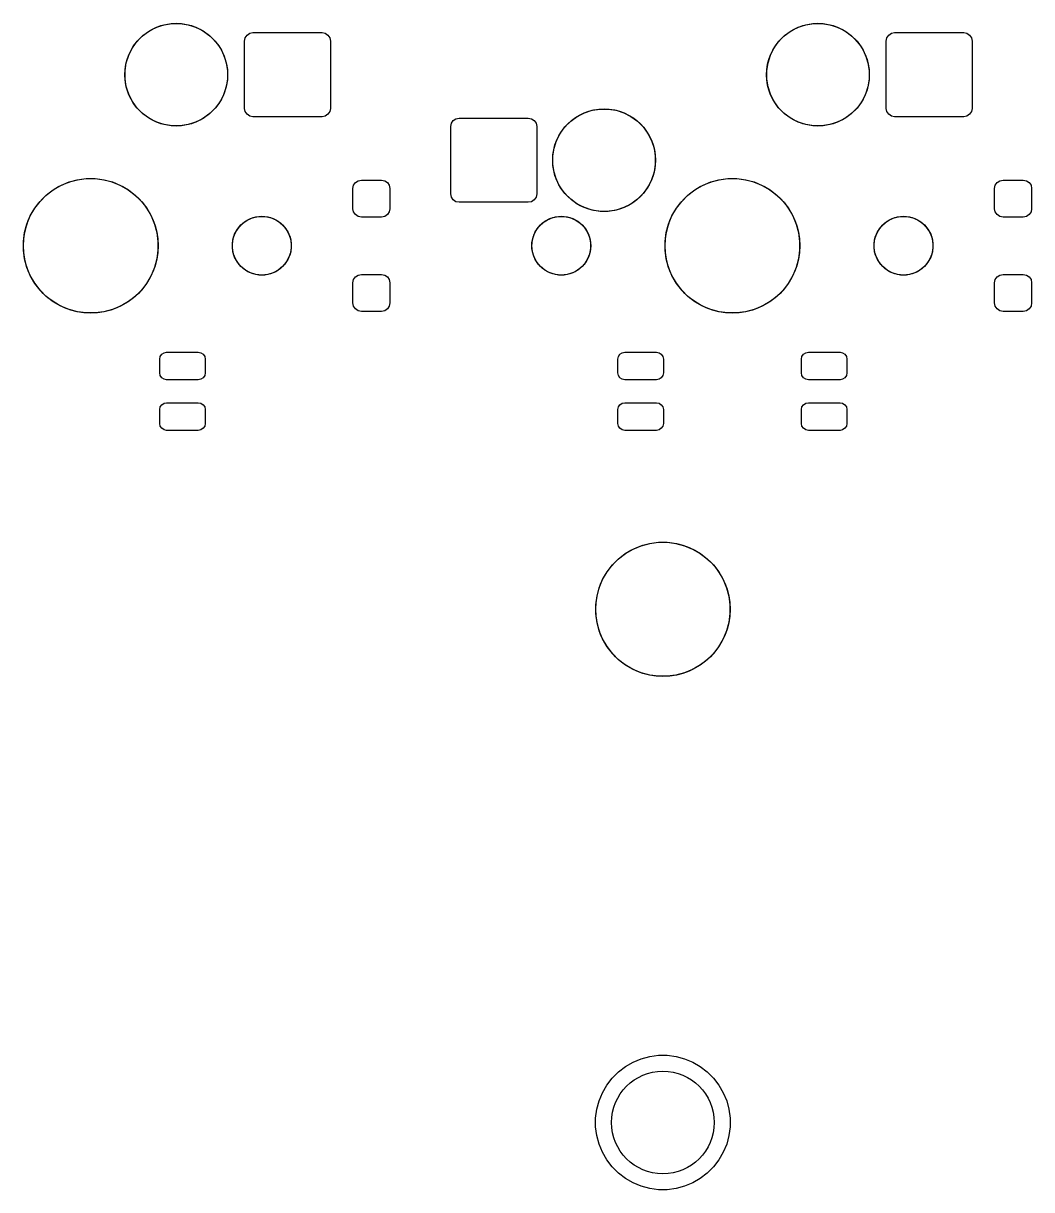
# Model space of a CAD drawing. Header units: millimetres. Extents: x 21 to 415, y -164 to -17.
# Drawn here: x 184.25 to 214.19, y -164.26 to -129.63 of the extents above; entities that cross this region are included whole.
import ezdxf

# ---------------------------------------------------------------- set-up
doc = ezdxf.new("R2010")
doc.units = ezdxf.units.MM
doc.layers.add('B.Mask', color=4, linetype='CONTINUOUS', true_color=0x02ffee)

msp = doc.modelspace()

# ---------------------------------------------------------------- linework, layer by layer
at = {"layer": 'B.Mask', "linetype": 'CONTINUOUS'}
for p, q in [((187.801467, -129.992256), (187.995065, -129.851599)), ((187.995065, -129.851599), (188.208283, -129.742959)), ((188.208283, -129.742959), (188.435871, -129.669011)), ((188.435871, -129.669011), (188.672225, -129.631576)), ((188.672225, -129.631576), (188.911525, -129.631576)), ((188.911525, -129.631576), (189.147879, -129.669011)), ((189.147879, -129.669011), (189.375467, -129.742959)), ((189.375467, -129.742959), (189.588685, -129.851599)), ((189.588685, -129.851599), (189.782283, -129.992256)), ((206.851467, -129.992256), (207.045065, -129.851599)), ((207.045065, -129.851599), (207.258283, -129.742959)), ((207.258283, -129.742959), (207.485871, -129.669011)), ((207.485871, -129.669011), (207.722225, -129.631576)), ((207.722225, -129.631576), (207.961525, -129.631576)), ((207.961525, -129.631576), (208.197879, -129.669011)), ((208.197879, -129.669011), (208.425467, -129.742959)), ((208.425467, -129.742959), (208.638685, -129.851599)), ((208.638685, -129.851599), (208.832283, -129.992256)), ((187.491599, -130.355065), (187.632256, -130.161467)), ((187.632256, -130.161467), (187.801467, -129.992256)), ((189.782283, -129.992256), (189.951494, -130.161467)), ((189.951494, -130.161467), (190.092151, -130.355065)), ((190.818875, -130.151875), (190.837905, -130.056204)), ((190.818875, -132.151875), (190.818875, -130.151875)), ((190.837905, -130.056204), (190.892098, -129.975098)), ((190.892098, -129.975098), (190.973204, -129.920905)), ((190.973204, -129.920905), (191.068875, -129.901875)), ((191.068875, -129.901875), (193.118875, -129.901875)), ((193.118875, -129.901875), (193.214546, -129.920905)), ((193.214546, -129.920905), (193.295652, -129.975098)), ((193.295652, -129.975098), (193.349845, -130.056204)), ((193.349845, -130.056204), (193.368875, -130.151875)), ((193.368875, -130.151875), (193.368875, -132.151875)), ((206.541599, -130.355065), (206.682256, -130.161467)), ((206.682256, -130.161467), (206.851467, -129.992256)), ((208.832283, -129.992256), (209.001494, -130.161467)), ((209.001494, -130.161467), (209.142151, -130.355065)), ((209.868875, -130.151875), (209.887905, -130.056204)), ((209.868875, -132.151875), (209.868875, -130.151875)), ((209.887905, -130.056204), (209.942098, -129.975098)), ((209.942098, -129.975098), (210.023204, -129.920905)), ((210.023204, -129.920905), (210.118875, -129.901875)), ((210.118875, -129.901875), (212.168875, -129.901875)), ((212.168875, -129.901875), (212.264546, -129.920905)), ((212.264546, -129.920905), (212.345652, -129.975098)), ((212.345652, -129.975098), (212.399845, -130.056204)), ((212.399845, -130.056204), (212.418875, -130.151875)), ((212.418875, -130.151875), (212.418875, -132.151875)), ((187.309011, -130.795871), (187.382959, -130.568283)), ((187.382959, -130.568283), (187.491599, -130.355065)), ((190.092151, -130.355065), (190.200791, -130.568283)), ((190.200791, -130.568283), (190.274739, -130.795871)), ((206.359011, -130.795871), (206.432959, -130.568283)), ((206.432959, -130.568283), (206.541599, -130.355065)), ((209.142151, -130.355065), (209.250791, -130.568283)), ((209.250791, -130.568283), (209.324739, -130.795871)), ((187.271576, -131.032225), (187.309011, -130.795871)), ((190.274739, -130.795871), (190.312174, -131.032225)), ((206.321576, -131.032225), (206.359011, -130.795871)), ((209.324739, -130.795871), (209.362174, -131.032225)), ((187.271576, -131.271525), (187.271576, -131.032225)), ((190.312174, -131.032225), (190.312174, -131.271525)), ((206.321576, -131.271525), (206.321576, -131.032225)), ((209.362174, -131.032225), (209.362174, -131.271525)), ((187.309011, -131.507879), (187.271576, -131.271525)), ((187.382959, -131.735467), (187.309011, -131.507879)), ((190.274739, -131.507879), (190.200791, -131.735467)), ((190.312174, -131.271525), (190.274739, -131.507879)), ((206.359011, -131.507879), (206.321576, -131.271525)), ((206.432959, -131.735467), (206.359011, -131.507879)), ((209.324739, -131.507879), (209.250791, -131.735467)), ((209.362174, -131.271525), (209.324739, -131.507879)), ((187.491599, -131.948685), (187.382959, -131.735467)), ((187.632256, -132.142283), (187.491599, -131.948685)), ((190.092151, -131.948685), (189.951494, -132.142283)), ((190.200791, -131.735467), (190.092151, -131.948685)), ((206.541599, -131.948685), (206.432959, -131.735467)), ((206.682256, -132.142283), (206.541599, -131.948685)), ((209.142151, -131.948685), (209.001494, -132.142283)), ((209.250791, -131.735467), (209.142151, -131.948685)), ((187.801467, -132.311494), (187.632256, -132.142283)), ((189.951494, -132.142283), (189.782283, -132.311494)), ((190.837905, -132.247546), (190.818875, -132.151875)), ((190.892098, -132.328652), (190.837905, -132.247546)), ((193.349845, -132.247546), (193.295652, -132.328652)), ((193.368875, -132.151875), (193.349845, -132.247546)), ((200.695065, -132.391599), (200.908283, -132.282959)), ((200.908283, -132.282959), (201.135871, -132.209011)), ((201.135871, -132.209011), (201.372225, -132.171576)), ((201.372225, -132.171576), (201.611525, -132.171576)), ((201.611525, -132.171576), (201.847879, -132.209011)), ((201.847879, -132.209011), (202.075467, -132.282959)), ((202.075467, -132.282959), (202.288685, -132.391599)), ((206.851467, -132.311494), (206.682256, -132.142283)), ((209.001494, -132.142283), (208.832283, -132.311494)), ((209.887905, -132.247546), (209.868875, -132.151875)), ((209.942098, -132.328652), (209.887905, -132.247546)), ((212.399845, -132.247546), (212.345652, -132.328652)), ((212.418875, -132.151875), (212.399845, -132.247546)), ((187.995065, -132.452151), (187.801467, -132.311494)), ((188.208283, -132.560791), (187.995065, -132.452151)), ((188.435871, -132.634739), (188.208283, -132.560791)), ((188.672225, -132.672174), (188.435871, -132.634739)), ((189.147879, -132.634739), (188.911525, -132.672174)), ((189.375467, -132.560791), (189.147879, -132.634739)), ((189.588685, -132.452151), (189.375467, -132.560791)), ((189.782283, -132.311494), (189.588685, -132.452151)), ((190.973204, -132.382845), (190.892098, -132.328652)), ((191.068875, -132.401875), (190.973204, -132.382845)), ((193.118875, -132.401875), (191.068875, -132.401875)), ((193.214546, -132.382845), (193.118875, -132.401875)), ((193.295652, -132.328652), (193.214546, -132.382845)), ((196.941875, -132.691875), (196.960905, -132.596204)), ((196.960905, -132.596204), (197.015098, -132.515098)), ((197.015098, -132.515098), (197.096204, -132.460905)), ((197.096204, -132.460905), (197.191875, -132.441875)), ((197.191875, -132.441875), (199.241875, -132.441875)), ((199.241875, -132.441875), (199.337546, -132.460905)), ((199.337546, -132.460905), (199.418652, -132.515098)), ((199.418652, -132.515098), (199.472845, -132.596204)), ((199.472845, -132.596204), (199.491875, -132.691875)), ((200.332256, -132.701467), (200.501467, -132.532256)), ((200.501467, -132.532256), (200.695065, -132.391599)), ((202.288685, -132.391599), (202.482283, -132.532256)), ((202.482283, -132.532256), (202.651494, -132.701467)), ((207.045065, -132.452151), (206.851467, -132.311494)), ((207.258283, -132.560791), (207.045065, -132.452151)), ((207.485871, -132.634739), (207.258283, -132.560791)), ((207.722225, -132.672174), (207.485871, -132.634739)), ((208.197879, -132.634739), (207.961525, -132.672174)), ((208.425467, -132.560791), (208.197879, -132.634739)), ((208.638685, -132.452151), (208.425467, -132.560791)), ((208.832283, -132.311494), (208.638685, -132.452151)), ((210.023204, -132.382845), (209.942098, -132.328652)), ((210.118875, -132.401875), (210.023204, -132.382845)), ((212.168875, -132.401875), (210.118875, -132.401875)), ((212.264546, -132.382845), (212.168875, -132.401875)), ((212.345652, -132.328652), (212.264546, -132.382845)), ((188.911525, -132.672174), (188.672225, -132.672174)), ((196.941875, -134.691875), (196.941875, -132.691875)), ((199.491875, -132.691875), (199.491875, -134.691875)), ((200.082959, -133.108283), (200.191599, -132.895065)), ((200.191599, -132.895065), (200.332256, -132.701467)), ((202.651494, -132.701467), (202.792151, -132.895065)), ((202.792151, -132.895065), (202.900791, -133.108283)), ((207.961525, -132.672174), (207.722225, -132.672174)), ((199.971576, -133.572225), (200.009011, -133.335871)), ((200.009011, -133.335871), (200.082959, -133.108283)), ((202.900791, -133.108283), (202.974739, -133.335871)), ((202.974739, -133.335871), (203.012174, -133.572225)), ((199.971576, -133.811525), (199.971576, -133.572225)), ((203.012174, -133.572225), (203.012174, -133.811525)), ((200.009011, -134.047879), (199.971576, -133.811525)), ((203.012174, -133.811525), (202.974739, -134.047879)), ((185.367298, -134.43813), (185.608996, -134.338015)), ((185.608996, -134.338015), (185.861694, -134.270304)), ((185.861694, -134.270304), (186.121069, -134.236157)), ((186.121069, -134.236157), (186.382681, -134.236157)), ((186.382681, -134.236157), (186.642056, -134.270304)), ((186.642056, -134.270304), (186.894754, -134.338015)), ((186.894754, -134.338015), (187.136452, -134.43813)), ((194.05528, -134.436204), (194.109473, -134.355098)), ((194.109473, -134.355098), (194.190579, -134.300905)), ((194.190579, -134.300905), (194.28625, -134.281875)), ((194.28625, -134.281875), (194.88625, -134.281875)), ((194.88625, -134.281875), (194.981921, -134.300905)), ((194.981921, -134.300905), (195.063027, -134.355098)), ((195.063027, -134.355098), (195.11722, -134.436204)), ((200.082959, -134.275467), (200.009011, -134.047879)), ((200.191599, -134.488685), (200.082959, -134.275467)), ((202.900791, -134.275467), (202.792151, -134.488685)), ((202.974739, -134.047879), (202.900791, -134.275467)), ((204.417298, -134.43813), (204.658996, -134.338015)), ((204.658996, -134.338015), (204.911694, -134.270304)), ((204.911694, -134.270304), (205.171069, -134.236157)), ((205.171069, -134.236157), (205.432681, -134.236157)), ((205.432681, -134.236157), (205.692056, -134.270304)), ((205.692056, -134.270304), (205.944754, -134.338015)), ((205.944754, -134.338015), (206.186452, -134.43813)), ((213.10528, -134.436204), (213.159473, -134.355098)), ((213.159473, -134.355098), (213.240579, -134.300905)), ((213.240579, -134.300905), (213.33625, -134.281875)), ((213.33625, -134.281875), (213.93625, -134.281875)), ((213.93625, -134.281875), (214.031921, -134.300905)), ((214.031921, -134.300905), (214.113027, -134.355098)), ((214.113027, -134.355098), (214.16722, -134.436204)), ((184.748195, -134.913183), (184.933183, -134.728195)), ((184.933183, -134.728195), (185.140735, -134.568936)), ((185.140735, -134.568936), (185.367298, -134.43813)), ((187.136452, -134.43813), (187.363015, -134.568936)), ((187.363015, -134.568936), (187.570567, -134.728195)), ((187.570567, -134.728195), (187.755555, -134.913183)), ((194.03625, -134.531875), (194.05528, -134.436204)), ((194.03625, -135.131875), (194.03625, -134.531875)), ((195.11722, -134.436204), (195.13625, -134.531875)), ((195.13625, -134.531875), (195.13625, -135.131875)), ((196.960905, -134.787546), (196.941875, -134.691875)), ((199.491875, -134.691875), (199.472845, -134.787546)), ((200.332256, -134.682283), (200.191599, -134.488685)), ((200.501467, -134.851494), (200.332256, -134.682283)), ((202.651494, -134.682283), (202.482283, -134.851494)), ((202.792151, -134.488685), (202.651494, -134.682283)), ((203.798195, -134.913183), (203.983183, -134.728195)), ((203.983183, -134.728195), (204.190735, -134.568936)), ((204.190735, -134.568936), (204.417298, -134.43813)), ((206.186452, -134.43813), (206.413015, -134.568936)), ((206.413015, -134.568936), (206.620567, -134.728195)), ((206.620567, -134.728195), (206.805555, -134.913183)), ((213.08625, -134.531875), (213.10528, -134.436204)), ((213.08625, -135.131875), (213.08625, -134.531875)), ((214.16722, -134.436204), (214.18625, -134.531875)), ((214.18625, -134.531875), (214.18625, -135.131875)), ((184.588936, -135.120735), (184.748195, -134.913183)), ((187.755555, -134.913183), (187.914814, -135.120735)), ((197.015098, -134.868652), (196.960905, -134.787546)), ((197.096204, -134.922845), (197.015098, -134.868652)), ((197.191875, -134.941875), (197.096204, -134.922845)), ((199.241875, -134.941875), (197.191875, -134.941875)), ((199.337546, -134.922845), (199.241875, -134.941875)), ((199.418652, -134.868652), (199.337546, -134.922845)), ((199.472845, -134.787546), (199.418652, -134.868652)), ((200.695065, -134.992151), (200.501467, -134.851494)), ((200.908283, -135.100791), (200.695065, -134.992151)), ((202.288685, -134.992151), (202.075467, -135.100791)), ((202.482283, -134.851494), (202.288685, -134.992151)), ((203.638936, -135.120735), (203.798195, -134.913183)), ((206.805555, -134.913183), (206.964814, -135.120735)), ((184.358015, -135.588996), (184.45813, -135.347298)), ((184.45813, -135.347298), (184.588936, -135.120735)), ((187.914814, -135.120735), (188.04562, -135.347298)), ((188.04562, -135.347298), (188.145735, -135.588996)), ((190.919403, -135.460194), (191.077876, -135.394552)), ((191.077876, -135.394552), (191.24611, -135.361088)), ((191.24611, -135.361088), (191.41764, -135.361088)), ((191.41764, -135.361088), (191.585874, -135.394552)), ((191.585874, -135.394552), (191.744347, -135.460194)), ((194.05528, -135.227546), (194.03625, -135.131875)), ((194.109473, -135.308652), (194.05528, -135.227546)), ((194.190579, -135.362845), (194.109473, -135.308652)), ((194.28625, -135.381875), (194.190579, -135.362845)), ((194.88625, -135.381875), (194.28625, -135.381875)), ((194.981921, -135.362845), (194.88625, -135.381875)), ((195.063027, -135.308652), (194.981921, -135.362845)), ((195.11722, -135.227546), (195.063027, -135.308652)), ((195.13625, -135.131875), (195.11722, -135.227546)), ((199.809403, -135.460194), (199.967876, -135.394552)), ((199.967876, -135.394552), (200.13611, -135.361088)), ((200.13611, -135.361088), (200.30764, -135.361088)), ((200.30764, -135.361088), (200.475874, -135.394552)), ((200.475874, -135.394552), (200.634347, -135.460194)), ((201.135871, -135.174739), (200.908283, -135.100791)), ((201.372225, -135.212174), (201.135871, -135.174739)), ((201.611525, -135.212174), (201.372225, -135.212174)), ((201.847879, -135.174739), (201.611525, -135.212174)), ((202.075467, -135.100791), (201.847879, -135.174739)), ((203.408015, -135.588996), (203.50813, -135.347298)), ((203.50813, -135.347298), (203.638936, -135.120735)), ((206.964814, -135.120735), (207.09562, -135.347298)), ((207.09562, -135.347298), (207.195735, -135.588996)), ((209.969403, -135.460194), (210.127876, -135.394552)), ((210.127876, -135.394552), (210.29611, -135.361088)), ((210.29611, -135.361088), (210.46764, -135.361088)), ((210.46764, -135.361088), (210.635874, -135.394552)), ((210.635874, -135.394552), (210.794347, -135.460194)), ((213.10528, -135.227546), (213.08625, -135.131875)), ((213.159473, -135.308652), (213.10528, -135.227546)), ((213.240579, -135.362845), (213.159473, -135.308652)), ((213.33625, -135.381875), (213.240579, -135.362845)), ((213.93625, -135.381875), (213.33625, -135.381875)), ((214.031921, -135.362845), (213.93625, -135.381875)), ((214.113027, -135.308652), (214.031921, -135.362845)), ((214.16722, -135.227546), (214.113027, -135.308652)), ((214.18625, -135.131875), (214.16722, -135.227546)), ((184.290304, -135.841694), (184.358015, -135.588996)), ((188.145735, -135.588996), (188.213446, -135.841694)), ((190.560194, -135.819403), (190.655491, -135.676781)), ((190.655491, -135.676781), (190.776781, -135.555491)), ((190.776781, -135.555491), (190.919403, -135.460194)), ((191.744347, -135.460194), (191.886969, -135.555491)), ((191.886969, -135.555491), (192.008259, -135.676781)), ((192.008259, -135.676781), (192.103556, -135.819403)), ((199.450194, -135.819403), (199.545491, -135.676781)), ((199.545491, -135.676781), (199.666781, -135.555491)), ((199.666781, -135.555491), (199.809403, -135.460194)), ((200.634347, -135.460194), (200.776969, -135.555491)), ((200.776969, -135.555491), (200.898259, -135.676781)), ((200.898259, -135.676781), (200.993556, -135.819403)), ((203.340304, -135.841694), (203.408015, -135.588996)), ((207.195735, -135.588996), (207.263446, -135.841694)), ((209.610194, -135.819403), (209.705491, -135.676781)), ((209.705491, -135.676781), (209.826781, -135.555491)), ((209.826781, -135.555491), (209.969403, -135.460194)), ((210.794347, -135.460194), (210.936969, -135.555491)), ((210.936969, -135.555491), (211.058259, -135.676781)), ((211.058259, -135.676781), (211.153556, -135.819403)), ((184.256157, -136.101069), (184.290304, -135.841694)), ((184.256157, -136.362681), (184.256157, -136.101069)), ((188.213446, -135.841694), (188.247593, -136.101069)), ((188.247593, -136.101069), (188.247593, -136.362681)), ((190.461088, -136.14611), (190.494552, -135.977876)), ((190.494552, -135.977876), (190.560194, -135.819403)), ((192.103556, -135.819403), (192.169198, -135.977876)), ((192.169198, -135.977876), (192.202662, -136.14611)), ((199.351088, -136.14611), (199.384552, -135.977876)), ((199.384552, -135.977876), (199.450194, -135.819403)), ((200.993556, -135.819403), (201.059198, -135.977876)), ((201.059198, -135.977876), (201.092662, -136.14611)), ((203.306157, -136.101069), (203.340304, -135.841694)), ((203.306157, -136.362681), (203.306157, -136.101069)), ((207.263446, -135.841694), (207.297593, -136.101069)), ((207.297593, -136.101069), (207.297593, -136.362681)), ((209.511088, -136.14611), (209.544552, -135.977876)), ((209.544552, -135.977876), (209.610194, -135.819403)), ((211.153556, -135.819403), (211.219198, -135.977876)), ((211.219198, -135.977876), (211.252662, -136.14611)), ((184.290304, -136.622056), (184.256157, -136.362681)), ((188.247593, -136.362681), (188.213446, -136.622056)), ((190.461088, -136.31764), (190.461088, -136.14611)), ((190.494552, -136.485874), (190.461088, -136.31764)), ((192.202662, -136.31764), (192.169198, -136.485874)), ((192.202662, -136.14611), (192.202662, -136.31764)), ((199.351088, -136.31764), (199.351088, -136.14611)), ((199.384552, -136.485874), (199.351088, -136.31764)), ((201.092662, -136.31764), (201.059198, -136.485874)), ((201.092662, -136.14611), (201.092662, -136.31764)), ((203.340304, -136.622056), (203.306157, -136.362681)), ((207.297593, -136.362681), (207.263446, -136.622056)), ((209.511088, -136.31764), (209.511088, -136.14611)), ((209.544552, -136.485874), (209.511088, -136.31764)), ((211.252662, -136.31764), (211.219198, -136.485874)), ((211.252662, -136.14611), (211.252662, -136.31764)), ((184.358015, -136.874754), (184.290304, -136.622056)), ((188.213446, -136.622056), (188.145735, -136.874754)), ((190.560194, -136.644347), (190.494552, -136.485874)), ((190.655491, -136.786969), (190.560194, -136.644347)), ((190.776781, -136.908259), (190.655491, -136.786969)), ((192.008259, -136.786969), (191.886969, -136.908259)), ((192.103556, -136.644347), (192.008259, -136.786969)), ((192.169198, -136.485874), (192.103556, -136.644347)), ((199.450194, -136.644347), (199.384552, -136.485874)), ((199.545491, -136.786969), (199.450194, -136.644347)), ((199.666781, -136.908259), (199.545491, -136.786969)), ((200.898259, -136.786969), (200.776969, -136.908259)), ((200.993556, -136.644347), (200.898259, -136.786969)), ((201.059198, -136.485874), (200.993556, -136.644347)), ((203.408015, -136.874754), (203.340304, -136.622056)), ((207.263446, -136.622056), (207.195735, -136.874754)), ((209.610194, -136.644347), (209.544552, -136.485874)), ((209.705491, -136.786969), (209.610194, -136.644347)), ((209.826781, -136.908259), (209.705491, -136.786969)), ((211.058259, -136.786969), (210.936969, -136.908259)), ((211.153556, -136.644347), (211.058259, -136.786969)), ((211.219198, -136.485874), (211.153556, -136.644347)), ((184.45813, -137.116452), (184.358015, -136.874754)), ((184.588936, -137.343015), (184.45813, -137.116452)), ((188.04562, -137.116452), (187.914814, -137.343015)), ((188.145735, -136.874754), (188.04562, -137.116452)), ((190.919403, -137.003556), (190.776781, -136.908259)), ((191.077876, -137.069198), (190.919403, -137.003556)), ((191.24611, -137.102662), (191.077876, -137.069198)), ((191.41764, -137.102662), (191.24611, -137.102662)), ((191.585874, -137.069198), (191.41764, -137.102662)), ((191.744347, -137.003556), (191.585874, -137.069198)), ((191.886969, -136.908259), (191.744347, -137.003556)), ((194.05528, -137.236204), (194.109473, -137.155098)), ((194.109473, -137.155098), (194.190579, -137.100905)), ((194.190579, -137.100905), (194.28625, -137.081875)), ((194.28625, -137.081875), (194.88625, -137.081875)), ((194.88625, -137.081875), (194.981921, -137.100905)), ((194.981921, -137.100905), (195.063027, -137.155098)), ((195.063027, -137.155098), (195.11722, -137.236204)), ((199.809403, -137.003556), (199.666781, -136.908259)), ((199.967876, -137.069198), (199.809403, -137.003556)), ((200.13611, -137.102662), (199.967876, -137.069198)), ((200.30764, -137.102662), (200.13611, -137.102662)), ((200.475874, -137.069198), (200.30764, -137.102662)), ((200.634347, -137.003556), (200.475874, -137.069198)), ((200.776969, -136.908259), (200.634347, -137.003556)), ((203.50813, -137.116452), (203.408015, -136.874754)), ((203.638936, -137.343015), (203.50813, -137.116452)), ((207.09562, -137.116452), (206.964814, -137.343015)), ((207.195735, -136.874754), (207.09562, -137.116452)), ((209.969403, -137.003556), (209.826781, -136.908259)), ((210.127876, -137.069198), (209.969403, -137.003556)), ((210.29611, -137.102662), (210.127876, -137.069198)), ((210.46764, -137.102662), (210.29611, -137.102662)), ((210.635874, -137.069198), (210.46764, -137.102662)), ((210.794347, -137.003556), (210.635874, -137.069198)), ((210.936969, -136.908259), (210.794347, -137.003556)), ((213.10528, -137.236204), (213.159473, -137.155098)), ((213.159473, -137.155098), (213.240579, -137.100905)), ((213.240579, -137.100905), (213.33625, -137.081875)), ((213.33625, -137.081875), (213.93625, -137.081875)), ((213.93625, -137.081875), (214.031921, -137.100905)), ((214.031921, -137.100905), (214.113027, -137.155098)), ((214.113027, -137.155098), (214.16722, -137.236204)), ((184.748195, -137.550567), (184.588936, -137.343015)), ((187.914814, -137.343015), (187.755555, -137.550567)), ((194.03625, -137.331875), (194.05528, -137.236204)), ((194.03625, -137.931875), (194.03625, -137.331875)), ((195.11722, -137.236204), (195.13625, -137.331875)), ((195.13625, -137.331875), (195.13625, -137.931875)), ((203.798195, -137.550567), (203.638936, -137.343015)), ((206.964814, -137.343015), (206.805555, -137.550567)), ((213.08625, -137.331875), (213.10528, -137.236204)), ((213.08625, -137.931875), (213.08625, -137.331875)), ((214.16722, -137.236204), (214.18625, -137.331875)), ((214.18625, -137.331875), (214.18625, -137.931875)), ((184.933183, -137.735555), (184.748195, -137.550567)), ((185.140735, -137.894814), (184.933183, -137.735555)), ((187.570567, -137.735555), (187.363015, -137.894814)), ((187.755555, -137.550567), (187.570567, -137.735555)), ((203.983183, -137.735555), (203.798195, -137.550567)), ((204.190735, -137.894814), (203.983183, -137.735555)), ((206.620567, -137.735555), (206.413015, -137.894814)), ((206.805555, -137.550567), (206.620567, -137.735555)), ((185.367298, -138.02562), (185.140735, -137.894814)), ((185.608996, -138.125735), (185.367298, -138.02562)), ((185.861694, -138.193446), (185.608996, -138.125735)), ((186.121069, -138.227593), (185.861694, -138.193446)), ((186.642056, -138.193446), (186.382681, -138.227593)), ((186.894754, -138.125735), (186.642056, -138.193446)), ((187.136452, -138.02562), (186.894754, -138.125735)), ((187.363015, -137.894814), (187.136452, -138.02562)), ((194.05528, -138.027546), (194.03625, -137.931875)), ((194.109473, -138.108652), (194.05528, -138.027546)), ((194.190579, -138.162845), (194.109473, -138.108652)), ((194.28625, -138.181875), (194.190579, -138.162845)), ((194.88625, -138.181875), (194.28625, -138.181875)), ((194.981921, -138.162845), (194.88625, -138.181875)), ((195.063027, -138.108652), (194.981921, -138.162845)), ((195.11722, -138.027546), (195.063027, -138.108652)), ((195.13625, -137.931875), (195.11722, -138.027546)), ((204.417298, -138.02562), (204.190735, -137.894814)), ((204.658996, -138.125735), (204.417298, -138.02562)), ((204.911694, -138.193446), (204.658996, -138.125735)), ((205.171069, -138.227593), (204.911694, -138.193446)), ((205.692056, -138.193446), (205.432681, -138.227593)), ((205.944754, -138.125735), (205.692056, -138.193446)), ((206.186452, -138.02562), (205.944754, -138.125735)), ((206.413015, -137.894814), (206.186452, -138.02562)), ((213.10528, -138.027546), (213.08625, -137.931875)), ((213.159473, -138.108652), (213.10528, -138.027546)), ((213.240579, -138.162845), (213.159473, -138.108652)), ((213.33625, -138.181875), (213.240579, -138.162845)), ((213.93625, -138.181875), (213.33625, -138.181875)), ((214.031921, -138.162845), (213.93625, -138.181875)), ((214.113027, -138.108652), (214.031921, -138.162845)), ((214.16722, -138.027546), (214.113027, -138.108652)), ((214.18625, -137.931875), (214.16722, -138.027546)), ((186.382681, -138.227593), (186.121069, -138.227593)), ((205.432681, -138.227593), (205.171069, -138.227593)), ((188.301875, -139.59875), (188.31748, -139.5203)), ((188.31748, -139.5203), (188.361918, -139.453793)), ((188.361918, -139.453793), (188.428425, -139.409355)), ((188.428425, -139.409355), (188.506875, -139.39375)), ((188.506875, -139.39375), (189.446875, -139.39375)), ((189.446875, -139.39375), (189.525325, -139.409355)), ((189.525325, -139.409355), (189.591832, -139.453793)), ((189.591832, -139.453793), (189.63627, -139.5203)), ((189.63627, -139.5203), (189.651875, -139.59875)), ((201.901875, -139.59875), (201.91748, -139.5203)), ((201.91748, -139.5203), (201.961918, -139.453793)), ((201.961918, -139.453793), (202.028425, -139.409355)), ((202.028425, -139.409355), (202.106875, -139.39375)), ((202.106875, -139.39375), (203.046875, -139.39375)), ((203.046875, -139.39375), (203.125325, -139.409355)), ((203.125325, -139.409355), (203.191832, -139.453793)), ((203.191832, -139.453793), (203.23627, -139.5203)), ((203.23627, -139.5203), (203.251875, -139.59875)), ((207.351875, -139.59875), (207.36748, -139.5203)), ((207.36748, -139.5203), (207.411918, -139.453793)), ((207.411918, -139.453793), (207.478425, -139.409355)), ((207.478425, -139.409355), (207.556875, -139.39375)), ((207.556875, -139.39375), (208.496875, -139.39375)), ((208.496875, -139.39375), (208.575325, -139.409355)), ((208.575325, -139.409355), (208.641832, -139.453793)), ((208.641832, -139.453793), (208.68627, -139.5203)), ((208.68627, -139.5203), (208.701875, -139.59875)), ((188.301875, -140.00875), (188.301875, -139.59875)), ((189.651875, -139.59875), (189.651875, -140.00875)), ((201.901875, -140.00875), (201.901875, -139.59875)), ((203.251875, -139.59875), (203.251875, -140.00875)), ((207.351875, -140.00875), (207.351875, -139.59875)), ((208.701875, -139.59875), (208.701875, -140.00875)), ((188.31748, -140.0872), (188.301875, -140.00875)), ((188.361918, -140.153707), (188.31748, -140.0872)), ((188.428425, -140.198145), (188.361918, -140.153707)), ((188.506875, -140.21375), (188.428425, -140.198145)), ((189.446875, -140.21375), (188.506875, -140.21375)), ((189.525325, -140.198145), (189.446875, -140.21375)), ((189.591832, -140.153707), (189.525325, -140.198145)), ((189.63627, -140.0872), (189.591832, -140.153707)), ((189.651875, -140.00875), (189.63627, -140.0872)), ((201.91748, -140.0872), (201.901875, -140.00875)), ((201.961918, -140.153707), (201.91748, -140.0872)), ((202.028425, -140.198145), (201.961918, -140.153707)), ((202.106875, -140.21375), (202.028425, -140.198145)), ((203.046875, -140.21375), (202.106875, -140.21375)), ((203.125325, -140.198145), (203.046875, -140.21375)), ((203.191832, -140.153707), (203.125325, -140.198145)), ((203.23627, -140.0872), (203.191832, -140.153707)), ((203.251875, -140.00875), (203.23627, -140.0872)), ((207.36748, -140.0872), (207.351875, -140.00875)), ((207.411918, -140.153707), (207.36748, -140.0872)), ((207.478425, -140.198145), (207.411918, -140.153707)), ((207.556875, -140.21375), (207.478425, -140.198145)), ((208.496875, -140.21375), (207.556875, -140.21375)), ((208.575325, -140.198145), (208.496875, -140.21375)), ((208.641832, -140.153707), (208.575325, -140.198145)), ((208.68627, -140.0872), (208.641832, -140.153707)), ((208.701875, -140.00875), (208.68627, -140.0872)), ((188.31748, -141.0203), (188.361918, -140.953793)), ((188.361918, -140.953793), (188.428425, -140.909355)), ((188.428425, -140.909355), (188.506875, -140.89375)), ((188.506875, -140.89375), (189.446875, -140.89375)), ((189.446875, -140.89375), (189.525325, -140.909355)), ((189.525325, -140.909355), (189.591832, -140.953793)), ((189.591832, -140.953793), (189.63627, -141.0203)), ((201.91748, -141.0203), (201.961918, -140.953793)), ((201.961918, -140.953793), (202.028425, -140.909355)), ((202.028425, -140.909355), (202.106875, -140.89375)), ((202.106875, -140.89375), (203.046875, -140.89375)), ((203.046875, -140.89375), (203.125325, -140.909355)), ((203.125325, -140.909355), (203.191832, -140.953793)), ((203.191832, -140.953793), (203.23627, -141.0203)), ((207.36748, -141.0203), (207.411918, -140.953793)), ((207.411918, -140.953793), (207.478425, -140.909355)), ((207.478425, -140.909355), (207.556875, -140.89375)), ((207.556875, -140.89375), (208.496875, -140.89375)), ((208.496875, -140.89375), (208.575325, -140.909355)), ((208.575325, -140.909355), (208.641832, -140.953793)), ((208.641832, -140.953793), (208.68627, -141.0203)), ((188.301875, -141.09875), (188.31748, -141.0203)), ((188.301875, -141.50875), (188.301875, -141.09875)), ((189.63627, -141.0203), (189.651875, -141.09875)), ((189.651875, -141.09875), (189.651875, -141.50875)), ((201.901875, -141.09875), (201.91748, -141.0203)), ((201.901875, -141.50875), (201.901875, -141.09875)), ((203.23627, -141.0203), (203.251875, -141.09875)), ((203.251875, -141.09875), (203.251875, -141.50875)), ((207.351875, -141.09875), (207.36748, -141.0203)), ((207.351875, -141.50875), (207.351875, -141.09875)), ((208.68627, -141.0203), (208.701875, -141.09875)), ((208.701875, -141.09875), (208.701875, -141.50875)), ((188.31748, -141.5872), (188.301875, -141.50875)), ((188.361918, -141.653707), (188.31748, -141.5872)), ((188.428425, -141.698145), (188.361918, -141.653707)), ((189.591832, -141.653707), (189.525325, -141.698145)), ((189.63627, -141.5872), (189.591832, -141.653707)), ((189.651875, -141.50875), (189.63627, -141.5872)), ((201.91748, -141.5872), (201.901875, -141.50875)), ((201.961918, -141.653707), (201.91748, -141.5872)), ((202.028425, -141.698145), (201.961918, -141.653707)), ((203.191832, -141.653707), (203.125325, -141.698145)), ((203.23627, -141.5872), (203.191832, -141.653707)), ((203.251875, -141.50875), (203.23627, -141.5872)), ((207.36748, -141.5872), (207.351875, -141.50875)), ((207.411918, -141.653707), (207.36748, -141.5872)), ((207.478425, -141.698145), (207.411918, -141.653707)), ((208.641832, -141.653707), (208.575325, -141.698145)), ((208.68627, -141.5872), (208.641832, -141.653707)), ((208.701875, -141.50875), (208.68627, -141.5872)), ((188.506875, -141.71375), (188.428425, -141.698145)), ((189.446875, -141.71375), (188.506875, -141.71375)), ((189.525325, -141.698145), (189.446875, -141.71375)), ((202.106875, -141.71375), (202.028425, -141.698145)), ((203.046875, -141.71375), (202.106875, -141.71375)), ((203.125325, -141.698145), (203.046875, -141.71375)), ((207.556875, -141.71375), (207.478425, -141.698145)), ((208.496875, -141.71375), (207.556875, -141.71375)), ((208.575325, -141.698145), (208.496875, -141.71375)), ((202.597207, -145.138791), (202.849134, -145.071287)), ((202.849134, -145.071287), (203.107718, -145.037244)), ((203.107718, -145.037244), (203.368532, -145.037244)), ((203.368532, -145.037244), (203.627116, -145.071287)), ((203.627116, -145.071287), (203.879043, -145.138791)), ((201.923455, -145.527782), (202.130374, -145.369008)), ((202.130374, -145.369008), (202.356246, -145.2386)), ((202.356246, -145.2386), (202.597207, -145.138791)), ((203.879043, -145.138791), (204.120004, -145.2386)), ((204.120004, -145.2386), (204.345876, -145.369008)), ((204.345876, -145.369008), (204.552795, -145.527782)), ((201.580258, -145.919124), (201.739032, -145.712205)), ((201.739032, -145.712205), (201.923455, -145.527782)), ((204.552795, -145.527782), (204.737218, -145.712205)), ((204.737218, -145.712205), (204.895992, -145.919124)), ((201.350041, -146.385957), (201.44985, -146.144996)), ((201.44985, -146.144996), (201.580258, -145.919124)), ((204.895992, -145.919124), (205.0264, -146.144996)), ((205.0264, -146.144996), (205.126209, -146.385957)), ((201.282537, -146.637884), (201.350041, -146.385957)), ((205.126209, -146.385957), (205.193713, -146.637884)), ((201.248494, -146.896468), (201.282537, -146.637884)), ((205.193713, -146.637884), (205.227756, -146.896468)), ((201.248494, -147.157282), (201.248494, -146.896468)), ((201.282537, -147.415866), (201.248494, -147.157282)), ((205.227756, -147.157282), (205.193713, -147.415866)), ((205.227756, -146.896468), (205.227756, -147.157282)), ((201.350041, -147.667793), (201.282537, -147.415866)), ((205.193713, -147.415866), (205.126209, -147.667793)), ((201.44985, -147.908754), (201.350041, -147.667793)), ((205.126209, -147.667793), (205.0264, -147.908754)), ((201.580258, -148.134626), (201.44985, -147.908754)), ((201.739032, -148.341545), (201.580258, -148.134626)), ((204.895992, -148.134626), (204.737218, -148.341545)), ((205.0264, -147.908754), (204.895992, -148.134626)), ((201.923455, -148.525968), (201.739032, -148.341545)), ((202.130374, -148.684742), (201.923455, -148.525968)), ((204.552795, -148.525968), (204.345876, -148.684742)), ((204.737218, -148.341545), (204.552795, -148.525968)), ((202.356246, -148.81515), (202.130374, -148.684742)), ((202.597207, -148.914959), (202.356246, -148.81515)), ((202.849134, -148.982463), (202.597207, -148.914959)), ((203.879043, -148.914959), (203.627116, -148.982463)), ((204.120004, -148.81515), (203.879043, -148.914959)), ((204.345876, -148.684742), (204.120004, -148.81515)), ((203.107718, -149.016506), (202.849134, -148.982463)), ((203.368532, -149.016506), (203.107718, -149.016506)), ((203.627116, -148.982463), (203.368532, -149.016506)), ((202.595246, -160.373015), (202.847944, -160.305304)), ((202.847944, -160.305304), (203.107319, -160.271157)), ((203.107319, -160.271157), (203.368931, -160.271157)), ((203.368931, -160.271157), (203.628306, -160.305304)), ((203.628306, -160.305304), (203.881004, -160.373015)), ((201.919433, -160.763195), (202.126985, -160.603936)), ((202.126985, -160.603936), (202.353548, -160.47313)), ((202.353548, -160.47313), (202.595246, -160.373015)), ((203.881004, -160.373015), (204.122702, -160.47313)), ((204.122702, -160.47313), (204.349265, -160.603936)), ((204.349265, -160.603936), (204.556817, -160.763195)), ((201.575186, -161.155735), (201.734445, -160.948183)), ((201.734445, -160.948183), (201.919433, -160.763195)), ((204.556817, -160.763195), (204.741805, -160.948183)), ((204.741805, -160.948183), (204.901064, -161.155735)), ((201.344265, -161.623996), (201.44438, -161.382298)), ((201.44438, -161.382298), (201.575186, -161.155735)), ((204.901064, -161.155735), (205.03187, -161.382298)), ((205.03187, -161.382298), (205.131985, -161.623996)), ((201.276554, -161.876694), (201.344265, -161.623996)), ((205.131985, -161.623996), (205.199696, -161.876694)), ((201.242407, -162.136069), (201.276554, -161.876694)), ((205.199696, -161.876694), (205.233843, -162.136069)), ((201.242407, -162.397681), (201.242407, -162.136069)), ((201.276554, -162.657056), (201.242407, -162.397681)), ((205.233843, -162.397681), (205.199696, -162.657056)), ((205.233843, -162.136069), (205.233843, -162.397681)), ((201.344265, -162.909754), (201.276554, -162.657056)), ((205.199696, -162.657056), (205.131985, -162.909754)), ((201.44438, -163.151452), (201.344265, -162.909754)), ((205.131985, -162.909754), (205.03187, -163.151452)), ((201.575186, -163.378015), (201.44438, -163.151452)), ((201.734445, -163.585567), (201.575186, -163.378015)), ((204.901064, -163.378015), (204.741805, -163.585567)), ((205.03187, -163.151452), (204.901064, -163.378015)), ((201.919433, -163.770555), (201.734445, -163.585567)), ((202.126985, -163.929814), (201.919433, -163.770555)), ((204.556817, -163.770555), (204.349265, -163.929814)), ((204.741805, -163.585567), (204.556817, -163.770555)), ((202.353548, -164.06062), (202.126985, -163.929814)), ((202.595246, -164.160735), (202.353548, -164.06062)), ((202.847944, -164.228446), (202.595246, -164.160735)), ((203.881004, -164.160735), (203.628306, -164.228446)), ((204.122702, -164.06062), (203.881004, -164.160735)), ((204.349265, -163.929814), (204.122702, -164.06062)), ((203.107319, -164.262593), (202.847944, -164.228446)), ((203.368931, -164.262593), (203.107319, -164.262593)), ((203.628306, -164.228446), (203.368931, -164.262593))]:
    msp.add_line(p, q, dxfattribs=at)
at = {"layer": 'B.Mask'}
for centre, radius in [((188.791875, -131.151875), 1.525), ((188.791875, -131.151875), 1.524999), ((207.841875, -131.151875), 1.525), ((207.841875, -131.151875), 1.524999), ((201.491875, -133.691875), 1.525), ((201.491875, -133.691875), 1.524999), ((186.251875, -136.231875), 2), ((186.251875, -136.231875), 1.999999), ((205.301875, -136.231875), 2), ((205.301875, -136.231875), 1.999999), ((191.331875, -136.231875), 0.875), ((191.331875, -136.231875), 0.874999), ((200.221875, -136.231875), 0.875), ((200.221875, -136.231875), 0.874999), ((210.381875, -136.231875), 0.875), ((210.381875, -136.231875), 0.874999), ((203.238125, -147.026875), 1.9939), ((203.238125, -147.026875), 1.993899), ((203.238125, -162.266875), 1.524), ((203.238125, -162.266875), 1.524)]:
    msp.add_circle(centre, radius, dxfattribs=at)

doc.saveas('drawing.dxf')
